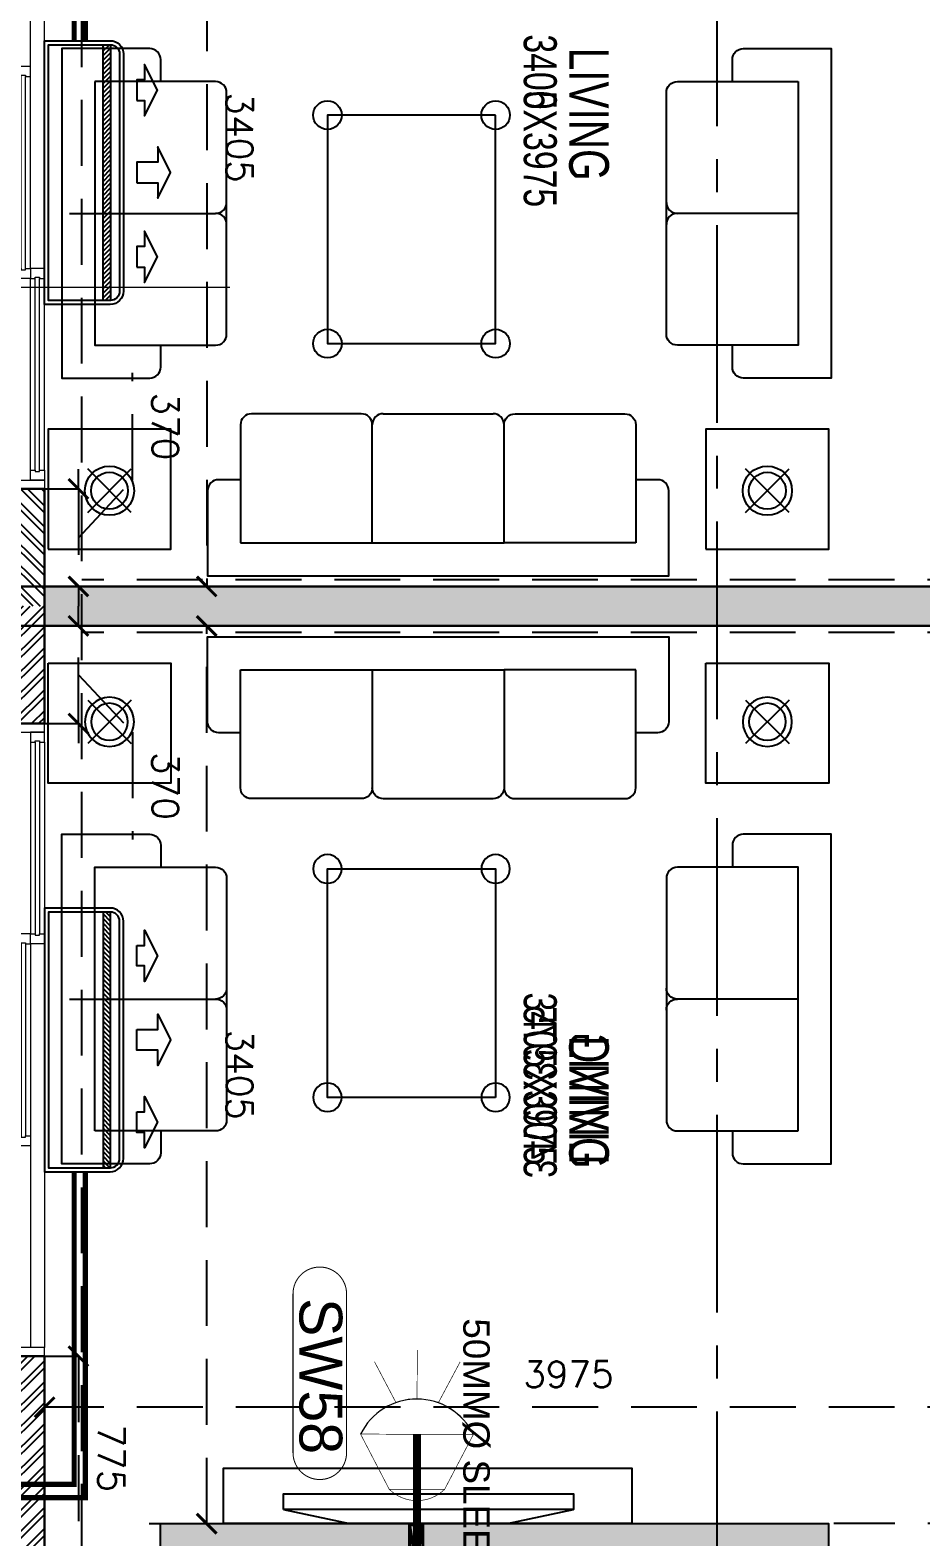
# Model space of a CAD drawing. Header units: millimetres. Extents: x -414464 to 1686, y -90036 to 108605.
# Drawn here: x -120696 to -117316, y -69575 to -63860 of the extents above; entities that cross this region are included whole.
import ezdxf

# ---------------------------------------------------------------- set-up
doc = ezdxf.new("R2010")
doc.units = ezdxf.units.MM
doc.header["$LTSCALE"] = 1000
doc.header["$MEASUREMENT"] = 0
for name, pattern in [('$1$AUDIT_D_120904163729-0', [0]), ('$36$HIDDEN', [0.375, 0.25, -0.125]), ('2BHK-A - FRONT$1$AUDIT_D_120904163729-0', [0]), ('2BHK-A - FRONT$1$DASHED', [0.75, 0.5, -0.25]), ('2BHK-A - FRONT$1$PHANTOM2', [1.25, 0.625, -0.125, 0.125, -0.125, 0.125, -0.125]), ('AUDIT_D_120904163729-0', [0]), ('T8(T9 IS SIMILAR) - DIMENSION & TEXTING$1$( Hidden )', [0.375, 0.25, -0.125]), ('T8(T9 IS SIMILAR) - DIMENSION & TEXTING$1$3BHK-D$0$HIDDEN', [0.375, 0.25, -0.125]), ('T8(T9 IS SIMILAR) - DIMENSION & TEXTING$1$AUDIT_D_120904163729-0', [0]), ('T8(T9 IS SIMILAR) - DIMENSION & TEXTING$1$HIDDEN', [0.375, 0.25, -0.125]), ('T8(T9 IS SIMILAR)$1$$0$HIDDEN', [0.375, 0.25, -0.125]), ('T8_PROFILE SECTIONS$0$HIDDEN', [0.375, 0.25, -0.125]), ('T8_PROFILE SECTIONS$0$PHANTOM2', [1.25, 0.625, -0.125, 0.125, -0.125, 0.125, -0.125]), ('T8_REFUGE COLUMNS$1$CENTER2', [1.125, 0.75, -0.125, 0.125, -0.125])]:
    doc.linetypes.add(name, pattern=pattern)
doc.layers.get('0').update_dxf_attribs({"linetype": 'AUDIT_D_120904163729-0'})
for name, color, linetype in [('$0$A-HATCH -160', 251, '$1$AUDIT_D_120904163729-0'), ('$21$A-DIMENSIONS', 2, '$36$HIDDEN'), ('2BHK-A - FRONT$1$a-furniture', 8, 'Continuous'), ('2BHK-A - FRONT$1$A-HATCH -160', 251, '2BHK-A - FRONT$1$AUDIT_D_120904163729-0'), ('2BHK-A - FRONT$1$A-INDOOR UNIT', 30, 'Continuous'), ('a-rcc', 3, 'Continuous'), ('T8(T9 IS SIMILAR) - DIMENSION & TEXTING$1$A-DIMENSIONS', 2, 'T8(T9 IS SIMILAR) - DIMENSION & TEXTING$1$HIDDEN'), ('T8(T9 IS SIMILAR) - DIMENSION & TEXTING$1$A-FIRE FIGHTING', 7, 'T8(T9 IS SIMILAR) - DIMENSION & TEXTING$1$AUDIT_D_120904163729-0'), ('T8(T9 IS SIMILAR)$1$$6$a-beam 2', 50, 'Continuous'), ('T8(T9 IS SIMILAR)$1$S-BEAM', 20, 'T8(T9 IS SIMILAR)$1$$0$HIDDEN'), ('T8_PROFILE SECTIONS$0$A-PROFILE SECTIONS', 81, 'T8_PROFILE SECTIONS$0$PHANTOM2'), ('T8_REFUGE COLUMNS$1$A-CENTERLINE', 193, 'T8_REFUGE COLUMNS$1$CENTER2'), ('T8_REFUGE COLUMNS$1$A-RCC COLS', 3, 'Continuous'), ('T8_TYPICAL COLUMNS$1$A-RCC COLS', 3, 'Continuous')]:
    doc.layers.add(name, color=color, linetype=linetype)
for name, color, linetype, lineweight in [('2BHK-A - FRONT$1$A-AC DRAIN PIPE', 94, 'Continuous', 18), ('2BHK-A - FRONT$1$A-AC PIPE', 151, 'Continuous', 20), ('2BHK-A - FRONT$1$a-Text', 4, 'Continuous', 0), ('2BHK-A - FRONT$1$a-TEXT -R SIZE', 4, 'Continuous', 0), ('2BHK-A - FRONT$1$A-WALL- 160', 6, 'Continuous', 30), ('2BHK-A - FRONT$1$Window', 4, 'Continuous', 20), ('T8(T9 IS SIMILAR) - DIMENSION & TEXTING$1$a-Text', 4, 'Continuous', 0), ('T8(T9 IS SIMILAR) - DIMENSION & TEXTING$1$a-TEXT -R SIZE', 4, 'Continuous', 0), ('T8(T9 IS SIMILAR) - DIMENSION & TEXTING$1$U-IPD-WS-FIRE', 1, 'Continuous', 40), ('T8(T9 IS SIMILAR) - DIMENSION & TEXTING$1$U-IPD-WS-SP', 1, 'Continuous', 5), ('T8(T9 IS SIMILAR) - DIMENSION & TEXTING$1$U-IPD-WS-TEXT', 7, 'Continuous', 0), ('T8(T9 IS SIMILAR)$1$D&W', 8, 'Continuous', 25), ('T8_REFUGE COLUMNS$1$A-COLUMN NO size reduce', 81, 'Continuous', 25)]:
    doc.layers.add(name, color=color, linetype=linetype, lineweight=lineweight)
doc.layers.add('T8(T9 IS SIMILAR) - DIMENSION & TEXTING$1$U-IPD-SP-SLEV-50', color=7, linetype='T8(T9 IS SIMILAR) - DIMENSION & TEXTING$1$3BHK-D$0$HIDDEN', lineweight=40, true_color=0x2f0dd9)
doc.layers.add('T8_REFUGE COLUMNS$1$COL-HATCH', color=7, linetype='Continuous', lineweight=25, true_color=0xa3a3a3)
doc.styles.add('2BHK-A - FRONT$1$ARIAL ARROW', font='swisscl.ttf')
doc.styles.add('T8(T9 IS SIMILAR) - DIMENSION & TEXTING$1$arial', font='sanss___.ttf')
doc.styles.add('T8(T9 IS SIMILAR) - DIMENSION & TEXTING$1$ARIAL ARROW', font='swisscl.ttf')
doc.styles.add('T8(T9 IS SIMILAR) - DIMENSION & TEXTING$1$Romans 1', font='romans.shx', dxfattribs={"height": 100})
doc.styles.add('T8_REFUGE COLUMNS$1$STANDARD', font='GOTHIC.TTF')
doc.dimstyles.new('T8(T9 IS SIMILAR) - DIMENSION & TEXTING$1$ALPINE S', dxfattribs={"dimscale": 0, "dimtxt": 100, "dimasz": 75, "dimexe": 0, "dimexo": 0, "dimgap": 75, "dimtad": 1, "dimdec": 0, "dimzin": 0, "dimdsep": 46, "dimtxsty": 'T8(T9 IS SIMILAR) - DIMENSION & TEXTING$1$Romans 1', "dimblk": 'T8(T9 IS SIMILAR) - DIMENSION & TEXTING$1$_ArchTick', "dimcen": 0.09, "dimclrd": 256, "dimclre": 256, "dimclrt": 7, "dimadec": 0, "dimazin": 0, "dimtfac": 1, "dimtdec": 0, "dimtofl": 0, "dimtmove": 1, "dimatfit": 0, "dimldrblk": 'T8(T9 IS SIMILAR) - DIMENSION & TEXTING$1$_Open90', "dimfxl": 1, "dimtolj": 1, "dimtzin": 0, "dimarcsym": 0})

# ---------------------------------------------------------------- blocks, each defined once
blk = doc.blocks.new('T8_REFUGE COLUMNS')
at = {"layer": 'T8_REFUGE COLUMNS$1$COL-HATCH', "linetype": 'ByBlock'}
h = blk.add_hatch(color=256, dxfattribs=at)
h.dxf.hatch_style = 1
h.paths.add_polyline_path([(1210052.1, -5727009.9), (1209752.1, -5727009.9), (1209752.1, -5724474.9), (1210052.1, -5724474.9)])
at = {"layer": 'T8_REFUGE COLUMNS$1$A-CENTERLINE'}
blk.add_line((1217951.3, -5724897.4), (1182156.9, -5724897.4), dxfattribs=at)
at = {"layer": 'T8_REFUGE COLUMNS$1$A-COLUMN NO size reduce', "linetype": 'ByBlock', "const_width": 3.9}
blk.add_lwpolyline([(1208880.5, -5726506.9, -1), (1208880.5, -5726303.7), (1209483.4, -5726303.7, -1), (1209483.4, -5726506.9)], format="xyb", close=True, dxfattribs=at)
at = {"layer": 'T8_REFUGE COLUMNS$1$A-RCC COLS', "linetype": 'ByBlock'}
blk.add_lwpolyline([(1210052.1, -5727009.9), (1209752.1, -5727009.9), (1209752.1, -5724474.9), (1210052.1, -5724474.9)], close=True, dxfattribs=at)
at = {"layer": 'T8_REFUGE COLUMNS$1$A-COLUMN NO size reduce', "linetype": 'ByBlock', "insert": (1208896.8, -5726320), "char_height": 162.5, "attachment_point": 1, "style": 'T8_REFUGE COLUMNS$1$STANDARD'}
blk.add_mtext_dynamic_manual_height_columns('SW58', width=444.685, gutter_width=500, heights=[0], dxfattribs=at)
blk = doc.blocks.new('T8_TYPICAL COLUMNS')
at = {"layer": 'T8_TYPICAL COLUMNS$1$A-RCC COLS', "linetype": 'ByBlock'}
blk.add_blockref('T8_REFUGE COLUMNS', (0, 0), dxfattribs=at)
blk = doc.blocks.new('2BHK-A - FRONT$1$2400')
at = {"layer": '2BHK-A - FRONT$1$Window', "color": 1, "lineweight": 13}
for p, q in [((1151176.5, -5692111.9), (1148842.5, -5692111.9)), ((1149607.5, -5692111.9), (1148880, -5692111.9)), ((1149607.5, -5692165.3), (1148880, -5692165.3)), ((1150373.7, -5692165.3), (1149645, -5692165.3)), ((1150411.2, -5692165.3), (1151176.5, -5692165.3)), ((1149607.5, -5692218.6), (1148842.5, -5692218.6)), ((1150373.7, -5692218.6), (1149645, -5692218.6)), ((1151139, -5692218.6), (1150411.2, -5692218.6)), ((1150373.7, -5692271.9), (1148842.5, -5692271.9)), ((1151139, -5692271.9), (1150411.2, -5692271.9))]:
    blk.add_line(p, q, dxfattribs=at)
at = {"layer": '2BHK-A - FRONT$1$Window', "color": 5, "lineweight": 13}
for p, q in [((1149607.5, -5692142.2), (1148880, -5692142.2)), ((1149607.5, -5692146.7), (1148880, -5692146.7)), ((1150373.7, -5692183.8), (1149645, -5692183.8)), ((1150373.7, -5692200), (1149645, -5692200)), ((1151139, -5692237.2), (1150411.2, -5692237.2)), ((1151139, -5692253.3), (1150411.2, -5692253.3))]:
    blk.add_line(p, q, dxfattribs=at)
at = {"layer": '2BHK-A - FRONT$1$Window', "color": 4, "lineweight": 13}
for points in [[(1148842.5, -5692111.9), (1148809.5, -5692111.9), (1148809.5, -5692271.9), (1148842.5, -5692271.9)], [(1148880, -5692146.7), (1148880, -5692165.3), (1148842.5, -5692165.3), (1148842.5, -5692111.9), (1148880, -5692111.9), (1148880, -5692142.2), (1148875.5, -5692142.2), (1148875.5, -5692146.7)], [(1149607.5, -5692146.7), (1149607.5, -5692165.3), (1149645, -5692165.3), (1149645, -5692111.9), (1149607.5, -5692111.9), (1149607.5, -5692142.2), (1149612, -5692142.2), (1149612, -5692146.7)], [(1151209.5, -5692111.9), (1151176.5, -5692111.9), (1151176.5, -5692271.9), (1151209.5, -5692271.9)], [(1149645, -5692200), (1149645, -5692218.6), (1149607.5, -5692218.6), (1149607.5, -5692165.3), (1149645, -5692165.3), (1149645, -5692183.8), (1149640.5, -5692183.8), (1149640.5, -5692200)], [(1150373.7, -5692200), (1150373.7, -5692218.6), (1150411.2, -5692218.6), (1150411.2, -5692165.3), (1150373.7, -5692165.3), (1150373.7, -5692183.8), (1150378.2, -5692183.8), (1150378.2, -5692200)], [(1150411.2, -5692253.3), (1150411.2, -5692271.9), (1150373.7, -5692271.9), (1150373.7, -5692218.6), (1150411.2, -5692218.6), (1150411.2, -5692237.2), (1150406.7, -5692237.2), (1150406.7, -5692253.3)], [(1151139, -5692253.3), (1151139, -5692271.9), (1151176.5, -5692271.9), (1151176.5, -5692218.6), (1151139, -5692218.6), (1151139, -5692237.2), (1151143.5, -5692237.2), (1151143.5, -5692253.3)]]:
    blk.add_lwpolyline(points, close=True, dxfattribs=at)
blk = doc.blocks.new('2BHK-A - FRONT$1$A$C7BF77BFD')
at = {"layer": '2BHK-A - FRONT$1$a-furniture'}
for p, q in [((-300, 1078.1), (-246.9, 1328.1)), ((-300, 1078.1), (-300, 478.1)), ((-246.9, 228.1), (-300, 478.1))]:
    blk.add_line(p, q, dxfattribs=at)
for points in [[(-300, 1550), (-300, 0), (-90, 0), (-90, 1550)], [(-246.9, 228.1), (-186.9, 228.1), (-186.9, 1328.1), (-246.9, 1328.1)]]:
    blk.add_lwpolyline(points, close=True, dxfattribs=at)
blk = doc.blocks.new('2BHK-A - FRONT$1$1.5tr')
at = {"layer": '2BHK-A - FRONT$1$A-INDOOR UNIT'}
h = blk.add_hatch(dxfattribs=at)
h.set_pattern_fill('ANSI31', color=3, scale=100, style=0)
h.paths.add_polyline_path([(222.8, 485), (251, 485), (251, -485), (222.8, -485)])
for points in [[(300, 450), (300, -450, -0.414214), (250, -500), (0, -500), (0, 500), (250, 500, -0.414214)], [(285, 450), (285, -450, -0.414214), (250, -485), (15, -485), (15, 485), (250, 485, -0.414214)]]:
    blk.add_lwpolyline(points, format="xyb", close=True, dxfattribs=at)
at = {"layer": '2BHK-A - FRONT$1$A-INDOOR UNIT', "color": 3}
blk.add_lwpolyline([(222.8, 485), (251, 485), (251, -485), (222.8, -485)], close=True, dxfattribs=at)
at = {"layer": '2BHK-A - FRONT$1$A-INDOOR UNIT', "color": 0, "ltscale": 300}
for points in [[(350.5, 273.3), (379.7, 273.3), (379.7, 214.8), (428.5, 312.3), (379.7, 409.8), (379.7, 351.3), (350.5, 351.3)], [(350.5, -39), (429.7, -39), (429.7, -97.5), (478.5, 0), (429.7, 97.5), (429.7, 39), (350.5, 39)], [(350.5, -358.3), (379.7, -358.3), (379.7, -416.8), (428.5, -319.3), (379.7, -221.8), (379.7, -280.3), (350.5, -280.3)]]:
    blk.add_lwpolyline(points, close=True, dxfattribs=at)
blk = doc.blocks.new('2BHK-A - FRONT')
at = {"layer": '2BHK-A - FRONT$1$A-HATCH -160', "linetype": 'ByBlock'}
h = blk.add_hatch(dxfattribs=at)
h.set_pattern_fill('HEX', color=256, scale=150)
h.set_pattern_definition([(0, (0, -0.548), (0, 32.47595264), [18.75, -37.5]), (120, (0, -0.548), (-28.125, -16.23797632), [18.75, -37.5]), (60, (18.75, -0.548), (-28.125, 16.23797632), [18.75, -37.5])])
edge = h.paths.add_edge_path()
edge.add_line((1151704.5, -5719064.6), (1151704.5, -5727449.6))
edge.add_line((1151704.5, -5727449.6), (1151854.5, -5727449.6))
edge.add_line((1151854.5, -5727449.6), (1151854.5, -5719024.6))
edge.add_line((1151854.5, -5719024.6), (1151704.5, -5719024.6))
h = blk.add_hatch(dxfattribs=at)
h.set_pattern_fill('ANSI32', color=256, scale=150)
h.set_pattern_definition([(45, (0, -0.55), (-39.77475644, 39.77475644), []), (45, (26.517, -0.55), (-39.77475644, 39.77475644), [])])
h.paths.add_polyline_path([(1145269.9, -5728524.2), (1145269.9, -5728684.2), (1144639.8, -5728684.2), (1144639.8, -5726829.5), (1144799.8, -5726829.5), (1144799.8, -5728524.2)])
h.paths.add_polyline_path([(1148934.5, -5727449.8), (1148934.5, -5727609.8), (1147999.5, -5727609.8), (1147999.5, -5727009.5), (1148159.5, -5727009.5), (1148159.5, -5727449.8)])
h.paths.add_polyline_path([(1147999.5, -5728684.2), (1147999.5, -5728524.2), (1147369.9, -5728524.2), (1147369.9, -5728684.2)])
edge = h.paths.add_edge_path()
edge.add_line((1151334.5, -5727449.8), (1151779.5, -5727449.8))
edge.add_line((1151779.5, -5727449.8), (1151779.5, -5727609.8))
edge.add_line((1151704.5, -5727609.8), (1151334.5, -5727609.8))
edge.add_line((1151334.5, -5727609.8), (1151334.5, -5727449.8))
h.paths.add_polyline_path([(1146264.5, -5719573.8), (1146424.5, -5719573.8), (1146424.5, -5719224.6), (1146264.5, -5719224.6)])
h.paths.add_polyline_path([(1145549.4, -5721834.4), (1145788.9, -5721834.4), (1145790, -5721674.6), (1145549.4, -5721674.6)])
h.paths.add_polyline_path([(1145949.5, -5721924.2), (1145949.5, -5722524.6), (1145789.5, -5722524.6), (1145789.5, -5721924.2)])
h.paths.add_polyline_path([(1144599.5, -5721924.6), (1144759.5, -5721924.6), (1144762, -5722524.6), (1144602, -5722524.6)])
h.paths.add_polyline_path([(1144599.5, -5723474.6), (1144599.5, -5723174.6), (1144759.5, -5723174.6), (1144759.5, -5723314.6), (1145789.5, -5723314.6), (1145789.5, -5723174.6), (1145949.5, -5723174.6), (1145949.5, -5723474.2)])
at = {"layer": '2BHK-A - FRONT$1$A-AC DRAIN PIPE', "linetype": '2BHK-A - FRONT$1$PHANTOM2', "ltscale": 0.1, "const_width": 20}
blk.add_lwpolyline([(1148398.3, -5727682.9), (1148398.3, -5727294.3), (1149634.5, -5727294.3)], dxfattribs=at)
at = {"layer": '2BHK-A - FRONT$1$A-AC PIPE', "linetype": '2BHK-A - FRONT$1$DASHED', "ltscale": 0.1, "const_width": 20}
blk.add_lwpolyline([(1149634.5, -5727336.8), (1148449.1, -5727336.8), (1148449.1, -5727692.3)], dxfattribs=at)
at = {"layer": '2BHK-A - FRONT$1$a-furniture'}
for p, q in [((1150289.3, -5724589.7), (1150289.3, -5725048.1)), ((1150289.3, -5724589.7), (1150289.3, -5725048.1)), ((1151423.7, -5724624.4), (1151258.7, -5724789.4)), ((1151423.7, -5724789.4), (1151258.7, -5724624.4)), ((1151049.6, -5725664.2), (1151049.6, -5725247.5)), ((1151538.6, -5726205.8), (1151538.6, -5725705.8)), ((1151049.6, -5726164.2), (1151049.6, -5725747.5)), ((1150289.3, -5727258.5), (1150289.3, -5726800.3)), ((1150289.3, -5727355), (1150289.3, -5726896.8)), ((1151423.7, -5727120.3), (1151258.7, -5727285.1)), ((1151423.7, -5727285.1), (1151258.7, -5727120.3))]:
    blk.add_line(p, q, dxfattribs=at)
for points in [[(1149789.3, -5724839.7), (1149705.9, -5724839.7, -0.414214), (1149664.3, -5724798.1), (1149664.3, -5724464.7), (1150914.3, -5724464.7), (1150914.3, -5724798.1, -0.414214), (1150872.6, -5724839.7), (1150789.3, -5724839.7)], [(1151299.6, -5726705.8), (1151299.6, -5726789.2, 0.414214), (1151341.2, -5726830.8), (1151663.6, -5726830.8), (1151663.6, -5725080.8), (1151341.2, -5725080.8, 0.414214), (1151299.6, -5725122.5), (1151299.6, -5725205.8)], [(1149789.3, -5727008.6), (1149705.9, -5727008.6, 0.414214), (1149664.3, -5727050.3), (1149664.3, -5727383.5), (1150914.3, -5727383.5), (1150914.3, -5727050.3, 0.414214), (1150872.6, -5727008.6), (1150789.3, -5727008.6)]]:
    blk.add_lwpolyline(points, format="xyb", dxfattribs=at)
for points in [[(1151563.6, -5724940.2), (1151563.6, -5724473.6), (1151107.9, -5724473.6), (1151107.9, -5724940.2)], [(1149916.6, -5725737.8), (1149916.6, -5726375.8), (1150783.2, -5726375.7), (1150783.2, -5725737.8)], [(1151563.6, -5727435.9), (1151563.6, -5726969.5), (1151107.9, -5726969.5), (1151107.9, -5727435.9)]]:
    blk.add_lwpolyline(points, close=True, dxfattribs=at)
for points in [[(1149789.3, -5724589.7), (1150789.3, -5724589.7), (1150789.3, -5725048.1, -0.414214), (1150747.6, -5725089.7), (1149830.9, -5725089.7, -0.414214), (1149789.3, -5725048.1)], [(1151538.6, -5725205.8), (1151538.6, -5725705.8), (1151091.2, -5725705.8, -0.414214), (1151049.6, -5725664.2), (1151049.6, -5725247.5, -0.414214), (1151091.2, -5725205.8)], [(1151538.6, -5726705.8), (1151538.6, -5726205.8), (1151091.2, -5726205.8, 0.414214), (1151049.6, -5726247.5), (1151049.6, -5726664.2, 0.414214), (1151091.2, -5726705.8)], [(1149789.3, -5727258.5), (1150789.3, -5727258.5), (1150789.3, -5726800.3, 0.414214), (1150747.6, -5726758.6), (1149830.9, -5726758.6, 0.414214), (1149789.3, -5726800.3)]]:
    blk.add_lwpolyline(points, format="xyb", close=True, dxfattribs=at)
for centre, radius in [((1151341.2, -5724706.9), 93.3), ((1151341.2, -5724706.9), 70), ((1149916.6, -5725737.8), 54.2), ((1150783.2, -5725737.8), 54.2), ((1149916.6, -5726375.8), 54.2), ((1150783.2, -5726375.7), 54.2), ((1151341.2, -5727202.8), 93.3), ((1151341.2, -5727202.8), 70)]:
    blk.add_circle(centre, radius, dxfattribs=at)
for centre, start, end in [((1150247.6, -5725048.1, 0), 270.0002, 0.0002), ((1150330.9, -5725048.1, 0), 179.9998, 269.9998), ((1151091.2, -5725747.5), 90.0002, 180.0002), ((1151091.2, -5726164.2), 180.0003, 270.0003), ((1150247.6, -5726800.3, 0), 359.9998, 89.9998), ((1150330.9, -5726800.3, 0), 90.0002, 180.0002)]:
    blk.add_arc(centre, 41.7, start, end, dxfattribs=at)
at = {"layer": '2BHK-A - FRONT$1$A-WALL- 160', "linetype": 'ByBlock'}
for p, q in [((1151704.5, -5727449.6), (1151704.5, -5719024.6)), ((1151854.5, -5727609.6), (1151854.5, -5719024.6)), ((1148159.5, -5727449.6), (1148934.5, -5727449.6)), ((1148934.5, -5727449.6), (1148934.5, -5727609.6)), ((1151334.5, -5727449.6), (1151779.5, -5727449.6)), ((1151334.5, -5727609.6), (1151334.5, -5727449.6))]:
    blk.add_line(p, q, dxfattribs=at)
at = {"layer": '2BHK-A - FRONT$1$a-furniture', "extrusion": (-0.000159294, 0.000512155, 1), "rotation": 359.9999999999999}
blk.add_blockref('2BHK-A - FRONT$1$A$C7BF77BFD', (1148599.5, -5726770, -3116), dxfattribs=at)
at = {"layer": '2BHK-A - FRONT$1$A-INDOOR UNIT', "rotation": 90}
blk.add_blockref('2BHK-A - FRONT$1$1.5tr', (1150134.5, -5727449.6), dxfattribs=at)
at = {"layer": '2BHK-A - FRONT$1$A-WALL- 160', "linetype": 'ByBlock', "xscale": -1, "rotation": 180}
blk.add_blockref('2BHK-A - FRONT$1$2400', (125, -11419721.5), dxfattribs=at)
at = {"layer": '2BHK-A - FRONT$1$a-Text', "style": '2BHK-A - FRONT$1$ARIAL ARROW'}
blk.add_text('LIVING', height=150, dxfattribs=at).set_placement((1149660.9, -5725458.6))
at = {"layer": '2BHK-A - FRONT$1$a-TEXT -R SIZE', "color": 2, "style": '2BHK-A - FRONT$1$ARIAL ARROW'}
blk.add_text('3400X3975', height=125, dxfattribs=at).set_placement((1149610.3, -5725631))
blk = doc.blocks.new('T8(T9 IS SIMILAR) - DIMENSION & TEXTING$1$_ArchTick')
at = {"color": 0, "linetype": 'ByBlock', "const_width": 0.15}
blk.add_lwpolyline([(-0.5, -0.5), (0.5, 0.5)], dxfattribs=at)
blk = doc.blocks.new('*D1580')
at = {"layer": 'T8(T9 IS SIMILAR) - DIMENSION & TEXTING$1$A-DIMENSIONS', "linetype": 'T8(T9 IS SIMILAR) - DIMENSION & TEXTING$1$HIDDEN', "lineweight": -2, "transparency": 16777216}
for p, q in [((1202792.3, -5727053), (1202792.3, -5726834.4)), ((1206197.3, -5727053), (1206197.3, -5726834.4))]:
    blk.add_line(p, q, dxfattribs=at)
at = {"layer": 'T8(T9 IS SIMILAR) - DIMENSION & TEXTING$1$A-DIMENSIONS', "lineweight": -2, "transparency": 16777216}
blk.add_line((1202792.3, -5726834.4), (1206197.3, -5726834.4), dxfattribs=at)
at = {"layer": 'T8(T9 IS SIMILAR) - DIMENSION & TEXTING$1$A-DIMENSIONS', "linetype": 'ByBlock', "lineweight": -2, "transparency": 16777216, "xscale": 75, "yscale": 75, "zscale": 75, "rotation": 180}
blk.add_blockref('T8(T9 IS SIMILAR) - DIMENSION & TEXTING$1$_ArchTick', (1202792.3, -5726834.4), dxfattribs=at)
at = {"layer": 'T8(T9 IS SIMILAR) - DIMENSION & TEXTING$1$A-DIMENSIONS', "linetype": 'ByBlock', "lineweight": -2, "transparency": 16777216, "xscale": 75, "yscale": 75, "zscale": 75}
blk.add_blockref('T8(T9 IS SIMILAR) - DIMENSION & TEXTING$1$_ArchTick', (1206197.3, -5726834.4), dxfattribs=at)
at = {"layer": 'T8(T9 IS SIMILAR) - DIMENSION & TEXTING$1$A-DIMENSIONS', "color": 7, "linetype": 'ByBlock', "transparency": 16777216, "insert": (1204494.8, -5726709.4), "char_height": 100, "attachment_point": 5, "style": 'T8(T9 IS SIMILAR) - DIMENSION & TEXTING$1$Romans 1'}
blk.add_mtext('\\A1;3405', dxfattribs=at)
blk = doc.blocks.new('T8(T9 IS SIMILAR) - DIMENSION & TEXTING$1$_Open90')
at = {"color": 0, "linetype": 'ByBlock', "lineweight": -2}
for p, q in [((0, 0), (-1, 0)), ((-0.5, 0.5), (0, 0)), ((0, 0), (-0.5, -0.5))]:
    blk.add_line(p, q, dxfattribs=at)
blk = doc.blocks.new('*D1582')
at = {"layer": 'T8(T9 IS SIMILAR) - DIMENSION & TEXTING$1$A-DIMENSIONS', "lineweight": -2, "transparency": 16777216}
for p, q in [((1205793.9, -5727116.4), (1205386.8, -5727116.4)), ((1206012.3, -5727321), (1205793.9, -5727116.4)), ((1205827.3, -5727321), (1205752.3, -5727321)), ((1205827.3, -5727321), (1206197.3, -5727321)), ((1206197.3, -5727321), (1206272.3, -5727321))]:
    blk.add_line(p, q, dxfattribs=at)
at = {"layer": 'T8(T9 IS SIMILAR) - DIMENSION & TEXTING$1$A-DIMENSIONS', "linetype": 'T8(T9 IS SIMILAR) - DIMENSION & TEXTING$1$HIDDEN', "lineweight": -2, "transparency": 16777216}
for p, q in [((1205827.3, -5727449.6), (1205827.3, -5727321)), ((1206197.3, -5727449.6), (1206197.3, -5727321))]:
    blk.add_line(p, q, dxfattribs=at)
at = {"layer": 'T8(T9 IS SIMILAR) - DIMENSION & TEXTING$1$A-DIMENSIONS', "linetype": 'ByBlock', "lineweight": -2, "transparency": 16777216, "xscale": 75, "yscale": 75, "zscale": 75}
blk.add_blockref('T8(T9 IS SIMILAR) - DIMENSION & TEXTING$1$_ArchTick', (1205827.3, -5727321), dxfattribs=at)
at = {"layer": 'T8(T9 IS SIMILAR) - DIMENSION & TEXTING$1$A-DIMENSIONS', "linetype": 'ByBlock', "lineweight": -2, "transparency": 16777216, "xscale": 75, "yscale": 75, "zscale": 75, "rotation": 180}
blk.add_blockref('T8(T9 IS SIMILAR) - DIMENSION & TEXTING$1$_ArchTick', (1206197.3, -5727321), dxfattribs=at)
at = {"layer": 'T8(T9 IS SIMILAR) - DIMENSION & TEXTING$1$A-DIMENSIONS', "color": 7, "linetype": 'ByBlock', "transparency": 16777216, "insert": (1205590.3, -5726991.4), "char_height": 100, "attachment_point": 5, "style": 'T8(T9 IS SIMILAR) - DIMENSION & TEXTING$1$Romans 1'}
blk.add_mtext('\\A1;370', dxfattribs=at)
blk = doc.blocks.new('*D1546')
at = {"layer": 'T8(T9 IS SIMILAR) - DIMENSION & TEXTING$1$A-DIMENSIONS', "linetype": 'T8(T9 IS SIMILAR) - DIMENSION & TEXTING$1$HIDDEN', "lineweight": -2, "transparency": 16777216}
for p, q in [((1206347.3, -5727053), (1206347.3, -5726834.4)), ((1209752.3, -5727053), (1209752.3, -5726834.4))]:
    blk.add_line(p, q, dxfattribs=at)
at = {"layer": 'T8(T9 IS SIMILAR) - DIMENSION & TEXTING$1$A-DIMENSIONS', "lineweight": -2, "transparency": 16777216}
blk.add_line((1209752.3, -5726834.4), (1206347.3, -5726834.4), dxfattribs=at)
at = {"layer": 'T8(T9 IS SIMILAR) - DIMENSION & TEXTING$1$A-DIMENSIONS', "linetype": 'ByBlock', "lineweight": -2, "transparency": 16777216, "xscale": 75, "yscale": 75, "zscale": 75, "rotation": 180}
blk.add_blockref('T8(T9 IS SIMILAR) - DIMENSION & TEXTING$1$_ArchTick', (1206347.3, -5726834.4), dxfattribs=at)
at = {"layer": 'T8(T9 IS SIMILAR) - DIMENSION & TEXTING$1$A-DIMENSIONS', "linetype": 'ByBlock', "lineweight": -2, "transparency": 16777216, "xscale": 75, "yscale": 75, "zscale": 75}
blk.add_blockref('T8(T9 IS SIMILAR) - DIMENSION & TEXTING$1$_ArchTick', (1209752.3, -5726834.4), dxfattribs=at)
at = {"layer": 'T8(T9 IS SIMILAR) - DIMENSION & TEXTING$1$A-DIMENSIONS', "color": 7, "linetype": 'ByBlock', "transparency": 16777216, "insert": (1208049.8, -5726709.4), "char_height": 100, "attachment_point": 5, "style": 'T8(T9 IS SIMILAR) - DIMENSION & TEXTING$1$Romans 1'}
blk.add_mtext('\\A1;3405', dxfattribs=at)
blk = doc.blocks.new('*D1547')
at = {"layer": 'T8(T9 IS SIMILAR) - DIMENSION & TEXTING$1$A-DIMENSIONS', "linetype": 'T8(T9 IS SIMILAR) - DIMENSION & TEXTING$1$HIDDEN', "lineweight": -2, "transparency": 16777216}
for p, q in [((1209117.3, -5727449.6), (1209117.3, -5727321)), ((1209892.3, -5727449.6), (1209892.3, -5727321))]:
    blk.add_line(p, q, dxfattribs=at)
at = {"layer": 'T8(T9 IS SIMILAR) - DIMENSION & TEXTING$1$A-DIMENSIONS', "lineweight": -2, "transparency": 16777216}
blk.add_line((1209117.3, -5727321), (1209892.3, -5727321), dxfattribs=at)
at = {"layer": 'T8(T9 IS SIMILAR) - DIMENSION & TEXTING$1$A-DIMENSIONS', "linetype": 'ByBlock', "lineweight": -2, "transparency": 16777216, "xscale": 75, "yscale": 75, "zscale": 75, "rotation": 180}
blk.add_blockref('T8(T9 IS SIMILAR) - DIMENSION & TEXTING$1$_ArchTick', (1209117.3, -5727321), dxfattribs=at)
at = {"layer": 'T8(T9 IS SIMILAR) - DIMENSION & TEXTING$1$A-DIMENSIONS', "linetype": 'ByBlock', "lineweight": -2, "transparency": 16777216, "xscale": 75, "yscale": 75, "zscale": 75}
blk.add_blockref('T8(T9 IS SIMILAR) - DIMENSION & TEXTING$1$_ArchTick', (1209892.3, -5727321), dxfattribs=at)
at = {"layer": 'T8(T9 IS SIMILAR) - DIMENSION & TEXTING$1$A-DIMENSIONS', "color": 7, "linetype": 'ByBlock', "transparency": 16777216, "insert": (1209504.8, -5727196), "char_height": 100, "attachment_point": 5, "style": 'T8(T9 IS SIMILAR) - DIMENSION & TEXTING$1$Romans 1'}
blk.add_mtext('\\A1;775', dxfattribs=at)
blk = doc.blocks.new('*D1548')
at = {"layer": 'T8(T9 IS SIMILAR) - DIMENSION & TEXTING$1$A-DIMENSIONS', "lineweight": -2, "transparency": 16777216}
for p, q in [((1206532.3, -5727321), (1206750.6, -5727116.4)), ((1206750.6, -5727116.4), (1207157.8, -5727116.4)), ((1206347.3, -5727321), (1206272.3, -5727321)), ((1206717.3, -5727321), (1206347.3, -5727321)), ((1206717.3, -5727321), (1206792.3, -5727321))]:
    blk.add_line(p, q, dxfattribs=at)
at = {"layer": 'T8(T9 IS SIMILAR) - DIMENSION & TEXTING$1$A-DIMENSIONS', "linetype": 'T8(T9 IS SIMILAR) - DIMENSION & TEXTING$1$HIDDEN', "lineweight": -2, "transparency": 16777216}
for p, q in [((1206347.3, -5727449.6), (1206347.3, -5727321)), ((1206717.3, -5727449.6), (1206717.3, -5727321))]:
    blk.add_line(p, q, dxfattribs=at)
at = {"layer": 'T8(T9 IS SIMILAR) - DIMENSION & TEXTING$1$A-DIMENSIONS', "linetype": 'ByBlock', "lineweight": -2, "transparency": 16777216, "xscale": 75, "yscale": 75, "zscale": 75}
blk.add_blockref('T8(T9 IS SIMILAR) - DIMENSION & TEXTING$1$_ArchTick', (1206347.3, -5727321), dxfattribs=at)
at = {"layer": 'T8(T9 IS SIMILAR) - DIMENSION & TEXTING$1$A-DIMENSIONS', "linetype": 'ByBlock', "lineweight": -2, "transparency": 16777216, "xscale": 75, "yscale": 75, "zscale": 75, "rotation": 180}
blk.add_blockref('T8(T9 IS SIMILAR) - DIMENSION & TEXTING$1$_ArchTick', (1206717.3, -5727321), dxfattribs=at)
at = {"layer": 'T8(T9 IS SIMILAR) - DIMENSION & TEXTING$1$A-DIMENSIONS', "color": 7, "linetype": 'ByBlock', "transparency": 16777216, "insert": (1206954.2, -5726991.4), "char_height": 100, "attachment_point": 5, "style": 'T8(T9 IS SIMILAR) - DIMENSION & TEXTING$1$Romans 1'}
blk.add_mtext('\\A1;370', dxfattribs=at)
blk = doc.blocks.new('*D1549')
at = {"layer": 'T8(T9 IS SIMILAR) - DIMENSION & TEXTING$1$A-DIMENSIONS', "linetype": 'T8(T9 IS SIMILAR) - DIMENSION & TEXTING$1$HIDDEN', "lineweight": -2, "transparency": 16777216}
for p, q in [((1209602.3, -5723474.4), (1209310.8, -5723474.4)), ((1209504.8, -5727449.6), (1209310.8, -5727449.6))]:
    blk.add_line(p, q, dxfattribs=at)
at = {"layer": 'T8(T9 IS SIMILAR) - DIMENSION & TEXTING$1$A-DIMENSIONS', "lineweight": -2, "transparency": 16777216}
blk.add_line((1209310.8, -5723474.4), (1209310.8, -5727449.6), dxfattribs=at)
at = {"layer": 'T8(T9 IS SIMILAR) - DIMENSION & TEXTING$1$A-DIMENSIONS', "linetype": 'ByBlock', "lineweight": -2, "transparency": 16777216, "xscale": 75, "yscale": 75, "zscale": 75}
for p, rotation in [((1209310.8, -5723474.4), 90), ((1209310.8, -5727449.6), 270)]:
    blk.add_blockref('T8(T9 IS SIMILAR) - DIMENSION & TEXTING$1$_ArchTick', p, dxfattribs=dict(at, rotation=rotation))
at = {"layer": 'T8(T9 IS SIMILAR) - DIMENSION & TEXTING$1$A-DIMENSIONS', "color": 7, "linetype": 'ByBlock', "transparency": 16777216, "insert": (1209185.8, -5725462), "char_height": 100, "attachment_point": 5, "rotation": 90, "style": 'T8(T9 IS SIMILAR) - DIMENSION & TEXTING$1$Romans 1'}
blk.add_mtext('\\A1;3975', dxfattribs=at)
blk = doc.blocks.new('T8(T9 IS SIMILAR) - DIMENSION & TEXTING$1$SIDE SPRINKLER')
at = {"layer": 'T8(T9 IS SIMILAR) - DIMENSION & TEXTING$1$U-IPD-WS-SP', "const_width": 3, "elevation": 0}
for points in [[(-6847.2, -87791.6), (-7102.7, -87925.5)], [(-6700.4, -87955.9), (-6510.2, -87854.9)], [(-6683.5, -88053.8), (-6456.1, -88053.8)], [(-6700.2, -88152.7), (-6509.9, -88253.3)], [(-6847.2, -88315.9), (-7102.7, -88183.1)]]:
    blk.add_lwpolyline(points, dxfattribs=at)
for points in [[(-6847.2, -87791.6, 0.000405), (-6846.7, -88316.2, 0.623274), (-6846.7, -87792.3, 0.617961)], [(-7102.7, -87925.2, 0.001274), (-7102.7, -88183.1, -0.409371), (-7102.7, -87925.2, -0.617961)]]:
    blk.add_lwpolyline(points, format="xyb", dxfattribs=at)
at = {"layer": 'T8(T9 IS SIMILAR) - DIMENSION & TEXTING$1$U-IPD-WS-SP'}
for centre, start, end in [((-6975.2, -88053.8), 296.03868, 63.96132), ((-6975.2, -88053.8), 0, 63.96132), ((-6975.2, -88054.2), 296.13155, 0.09287)]:
    blk.add_arc(centre, 291.8, start, end, dxfattribs=at)
blk = doc.blocks.new('T8(T9 IS SIMILAR) - DIMENSION & TEXTING$1$A$C7A147FD6')
at = {"layer": 'T8(T9 IS SIMILAR) - DIMENSION & TEXTING$1$U-IPD-SP-SLEV-50', "linetype": 'ByBlock', "elevation": -0.6}
blk.add_lwpolyline([(2605, -10640.4), (2305, -10640.4), (2305, -10690.4), (2605, -10690.4), (2605, -10640.4), (2305, -10690.4), (2605, -10690.4), (2305, -10640.4)], dxfattribs=at)
at = {"layer": 'T8(T9 IS SIMILAR) - DIMENSION & TEXTING$1$U-IPD-WS-FIRE', "color": 223, "linetype": 'T8(T9 IS SIMILAR) - DIMENSION & TEXTING$1$( Hidden )', "ltscale": 2, "true_color": 0xbd59b9, "const_width": 30, "elevation": -0.6}
blk.add_lwpolyline([(1960.6, -10662.3), (2655.5, -10662.3), (2655.2, -9339), (3870.6, -9340.5)], dxfattribs=at)
at = {"layer": 'T8(T9 IS SIMILAR) - DIMENSION & TEXTING$1$U-IPD-WS-FIRE', "xscale": 0.8162240268536687, "yscale": 0.8162240268536687, "zscale": 0.8162240268536687, "rotation": 179.7971398992313}
blk.add_blockref('T8(T9 IS SIMILAR) - DIMENSION & TEXTING$1$SIDE SPRINKLER', (-3882.2, -82514, -0.6), dxfattribs=at)
at = {"layer": 'T8(T9 IS SIMILAR) - DIMENSION & TEXTING$1$U-IPD-WS-TEXT', "insert": (2600.1, -10386.9, -1), "char_height": 100, "attachment_point": 3, "rotation": 0.0001, "style": 'T8(T9 IS SIMILAR) - DIMENSION & TEXTING$1$arial'}
blk.add_mtext_dynamic_manual_height_columns('50MM%%C SLEEVE', width=1876.047, gutter_width=0.75, heights=[0], dxfattribs=at)
blk = doc.blocks.new('T8_PROFILE SECTIONS$0$MH')
at = {"layer": 'T8_PROFILE SECTIONS$0$A-PROFILE SECTIONS', "linetype": 'T8_PROFILE SECTIONS$0$HIDDEN', "ltscale": 2}
h = blk.add_hatch(color=256, dxfattribs=at)
h.dxf.hatch_style = 1
h.paths.add_polyline_path([(1140339.1, -5697424.8), (1140519.9, -5697528.1), (1140339.1, -5697631.3)])
at = {"layer": 'T8_PROFILE SECTIONS$0$A-PROFILE SECTIONS', "linetype": 'T8_PROFILE SECTIONS$0$HIDDEN', "ltscale": 2, "const_width": 5}
blk.add_lwpolyline([(1140339.1, -5697424.8), (1140339.1, -5697424.8), (1140519.9, -5697528.1), (1140339.1, -5697631.3)], close=True, dxfattribs=at)
blk.add_lwpolyline([(1140339.1, -5697424.8), (1140339.1, -5700565.7)], dxfattribs=at)
blk = doc.blocks.new('PROFILE SECTION LINE T9')
at = {"layer": 'T8_PROFILE SECTIONS$0$A-PROFILE SECTIONS', "linetype": 'ByBlock', "rotation": 180}
blk.add_blockref('T8_PROFILE SECTIONS$0$MH', (1159683, -5715695.8, 0), dxfattribs=at)
blk = doc.blocks.new('T8(T9 IS SIMILAR) - DIMENSION & TEXTING')
at = {"layer": 'T8(T9 IS SIMILAR) - DIMENSION & TEXTING$1$A-FIRE FIGHTING', "linetype": 'ByBlock'}
blk.add_blockref('T8(T9 IS SIMILAR) - DIMENSION & TEXTING$1$A$C7A147FD6', (1207452.3, -5715374), dxfattribs=at)
at = {"layer": 'T8(T9 IS SIMILAR) - DIMENSION & TEXTING$1$a-Text', "style": 'T8(T9 IS SIMILAR) - DIMENSION & TEXTING$1$ARIAL ARROW'}
for p in [(1204153.7, -5725458.7), (1207901.2, -5725458.7)]:
    blk.add_text('LIVING', height=150, dxfattribs=at).set_placement(p)
at = {"layer": 'T8(T9 IS SIMILAR) - DIMENSION & TEXTING$1$a-TEXT -R SIZE', "color": 2, "style": 'T8(T9 IS SIMILAR) - DIMENSION & TEXTING$1$ARIAL ARROW'}
for p in [(1204103.1, -5725631.2), (1207737.5, -5725631.2)]:
    blk.add_text('3405X3975', height=125, dxfattribs=at).set_placement(p)
at = {"layer": 'T8(T9 IS SIMILAR) - DIMENSION & TEXTING$1$A-DIMENSIONS', "linetype": 'ByBlock'}
for base, p1, p2, angle, picture, middle in [((1209310.8, -5727449.6), (1209602.3, -5723474.4), (1209504.8, -5727449.6), 90, '*D1549', (1209185.8, -5725462)), ((1206347.3, -5726834.4), (1209752.3, -5727053, -0.1), (1206347.3, -5727053), 180, '*D1546', (1208049.8, -5726709.4)), ((1209892.3, -5727321), (1209117.3, -5727449.6), (1209892.3, -5727449.6), 180, '*D1547', (1209504.8, -5727196))]:
    dim = blk.add_linear_dim(base=base, p1=p1, p2=p2, angle=angle, dimstyle='T8(T9 IS SIMILAR) - DIMENSION & TEXTING$1$ALPINE S', override={"dimscale": 1, "dimfxl": 5, "dimarcsym": 1}, dxfattribs=at)
    dim.commit()
    dim.dimension.update_dxf_attribs({"geometry": picture, "text_midpoint": middle})
dim = blk.add_linear_dim(base=(1206197.3, -5726834.4), p1=(1202792.3, -5727053, -0.1), p2=(1206197.3, -5727053), dimstyle='T8(T9 IS SIMILAR) - DIMENSION & TEXTING$1$ALPINE S', override={"dimscale": 1, "dimfxl": 5, "dimarcsym": 1}, dxfattribs=at)
dim.commit()
dim.dimension.update_dxf_attribs({"geometry": '*D1580', "text_midpoint": (1204494.8, -5726709.4)})
dim = blk.add_linear_dim(base=(1206197.3, -5727321), p1=(1205827.3, -5727449.6), p2=(1206197.3, -5727449.6), dimstyle='T8(T9 IS SIMILAR) - DIMENSION & TEXTING$1$ALPINE S', override={"dimscale": 1, "dimfxl": 5, "dimarcsym": 1}, dxfattribs=at)
dim.commit()
dim.dimension.update_dxf_attribs({"geometry": '*D1582', "text_midpoint": (1205718.9, -5727116.4), "dimtype": 128})
dim = blk.add_linear_dim(base=(1206347.3, -5727321), p1=(1206717.3, -5727449.6), p2=(1206347.3, -5727449.6), angle=180, dimstyle='T8(T9 IS SIMILAR) - DIMENSION & TEXTING$1$ALPINE S', override={"dimscale": 1, "dimfxl": 5, "dimarcsym": 1}, dxfattribs=at)
dim.commit()
dim.dimension.update_dxf_attribs({"geometry": '*D1548', "text_midpoint": (1206825.6, -5727116.4), "dimtype": 128})
blk = doc.blocks.new('T8(T9 IS SIMILAR)')
at = {"layer": 'T8(T9 IS SIMILAR)$1$D&W', "linetype": 'ByBlock'}
for name, p in [('T8_TYPICAL COLUMNS', (0, 0)), ('2BHK-A - FRONT', (54492.8, -0.4))]:
    blk.add_blockref(name, p, dxfattribs=at)
at = {"layer": 'T8(T9 IS SIMILAR)$1$D&W', "linetype": 'ByBlock', "xscale": -1}
blk.add_blockref('2BHK-A - FRONT', (2358051.8, -0.4), dxfattribs=at)
at = {"layer": 'T8(T9 IS SIMILAR)$1$$6$a-beam 2', "linetype": 'ByBlock'}
blk.add_blockref('T8(T9 IS SIMILAR) - DIMENSION & TEXTING', (0, 0), dxfattribs=at)
at = {"layer": 'T8(T9 IS SIMILAR)$1$S-BEAM'}
for p, q in [((1206171.9, -5721974.9, 0), (1206171.8, -5727308.3, 0.1)), ((1206371.9, -5721974.9, 0), (1206371.8, -5727308.3, 0.1)), ((1209751.9, -5723473.6, 0.1), (1209751.9, -5724455, 0.1)), ((1209851.9, -5727308.3, 0), (1202691.8, -5727308.2, 0))]:
    blk.add_line(p, q, dxfattribs=at)
blk = doc.blocks.new('A$C48506478')
at = {"layer": '$21$A-DIMENSIONS', "linetype": 'ByBlock'}
blk.add_blockref('T8(T9 IS SIMILAR)', (-1195542.6, 5727884.6), dxfattribs=at)
at = {"layer": '$0$A-HATCH -160', "linetype": 'ByBlock'}
blk.add_blockref('T8(T9 IS SIMILAR) - DIMENSION & TEXTING', (-1195542.6, 5727884.6), dxfattribs=at)
at = {"layer": 'T8_PROFILE SECTIONS$0$A-PROFILE SECTIONS', "linetype": 'ByBlock'}
blk.add_blockref('PROFILE SECTION LINE T9', (-9824.4, 16268.9, 0), dxfattribs=at)

msp = doc.modelspace()

# ---------------------------------------------------------------- block references
at = {"layer": 'a-rcc', "linetype": 'ByBlock', "rotation": 270}
msp.add_blockref('A$C48506478', (-121076, -55315.3, 0), dxfattribs=at)

doc.saveas('drawing.dxf')
